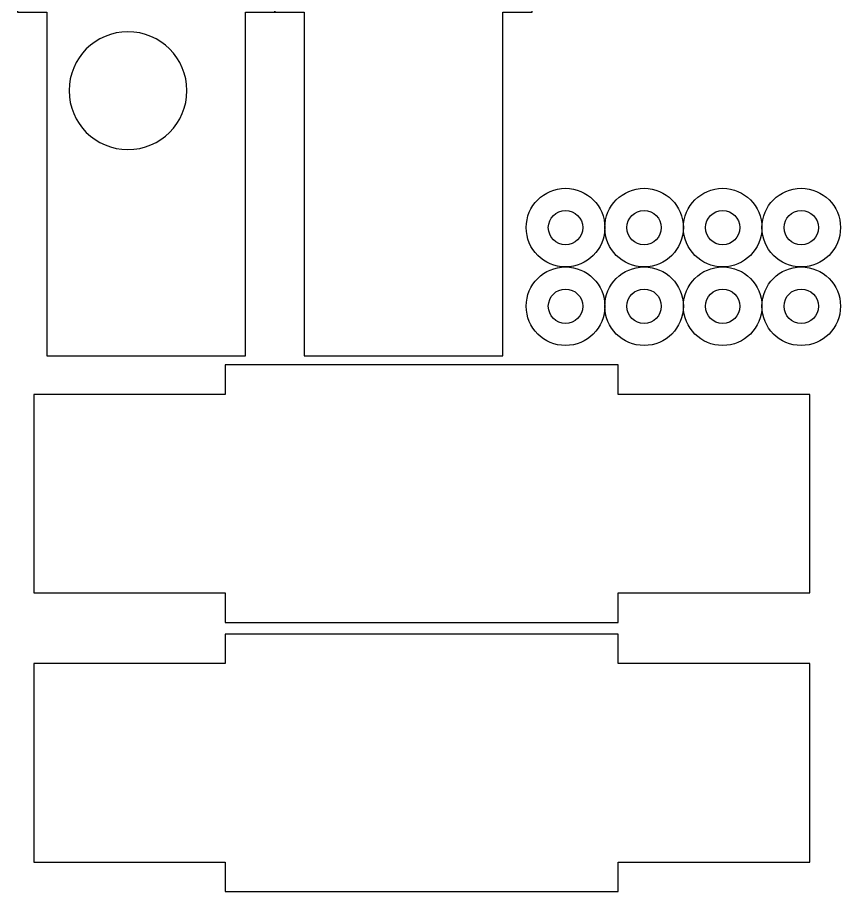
# Model space of a CAD drawing. Extents: x -139 to 87, y -93 to 92.
# Drawn here: x 3.2 to 87, y -92.8 to -3.8 of the extents above; entities that cross this region are included whole.
import ezdxf

# ---------------------------------------------------------------- set-up
doc = ezdxf.new("R2010")
doc.units = 0
doc.header["$MEASUREMENT"] = 0
doc.layers.add('LAYER_1', color=7, linetype='CONTINUOUS')

msp = doc.modelspace()

# ---------------------------------------------------------------- linework, layer by layer
at = {"layer": 'LAYER_1', "color": 250}
for centre, major_axis in [((59.0059, -25.2407), (0, 4)), ((67.0059, -25.2407), (0, 4)), ((75.0059, -25.2407), (0, 4)), ((83.0059, -25.2407), (0, 4)), ((59.0059, -25.2407), (0, 1.75)), ((67.0059, -25.2407), (0, 1.75)), ((75.0059, -25.2407), (0, 1.75)), ((83.0059, -25.2407), (0, 1.75)), ((59.0059, -33.2407), (0, 4)), ((67.0059, -33.2407), (0, 4)), ((75.0059, -33.2407), (0, 4)), ((83.0059, -33.2407), (0, 4)), ((59.0059, -33.2407), (0, 1.75)), ((67.0059, -33.2407), (0, 1.75)), ((75.0059, -33.2407), (0, 1.75)), ((83.0059, -33.2407), (0, 1.75))]:
    msp.add_ellipse(centre, major_axis=major_axis, ratio=1, dxfattribs=at)
for points, knots in [([(26.4084, 91.7015), (26.4084, 91.7015), (26.4084, 56.7016), (26.4084, 56.7016), (26.4084, 56.7016), (26.4084, 56.7016), (29.4084, 56.7016), (29.4084, 56.7016), (29.4084, 56.7016), (29.4084, 56.7016), (29.4084, -3.2984), (29.4084, -3.2984), (29.4084, -3.2984), (29.4084, -3.2984), (26.4084, -3.2984), (26.4084, -3.2984), (26.4084, -3.2984), (26.4084, -3.2984), (26.4084, -38.2985), (26.4084, -38.2985), (26.4084, -38.2985), (26.4084, -38.2985), (6.2084, -38.2985), (6.2084, -38.2985), (6.2084, -38.2985), (6.2084, -38.2985), (6.2084, -3.2984), (6.2084, -3.2984), (6.2084, -3.2984), (6.2084, -3.2984), (3.2084, -3.2984), (3.2084, -3.2984), (3.2084, -3.2984), (3.2084, -3.2984), (3.2084, 56.7016), (3.2084, 56.7016), (3.2084, 56.7016), (3.2084, 56.7016), (6.2084, 56.7016), (6.2084, 56.7016), (6.2084, 56.7016), (6.2084, 56.7016), (6.2084, 91.7015), (6.2084, 91.7015), (6.2084, 91.7015), (6.2084, 91.7015), (26.4084, 91.7015), (26.4084, 91.7015)], [0, 0, 0, 0, 0.0769231, 0.0769231, 0.0769231, 0.0769231, 0.1538462, 0.1538462, 0.1538462, 0.1538462, 0.2307692, 0.2307692, 0.2307692, 0.2307692, 0.3076923, 0.3076923, 0.3076923, 0.3076923, 0.3846154, 0.3846154, 0.3846154, 0.3846154, 0.4615385, 0.4615385, 0.4615385, 0.4615385, 0.5384615, 0.5384615, 0.5384615, 0.5384615, 0.6153846, 0.6153846, 0.6153846, 0.6153846, 0.6923077, 0.6923077, 0.6923077, 0.6923077, 0.7692308, 0.7692308, 0.7692308, 0.7692308, 0.8461538, 0.8461538, 0.8461538, 0.8461538, 1, 1, 1, 1]), ([(52.6084, 91.7015), (52.6084, 91.7015), (52.6084, 56.7016), (52.6084, 56.7016), (52.6084, 56.7016), (52.6084, 56.7016), (55.6084, 56.7016), (55.6084, 56.7016), (55.6084, 56.7016), (55.6084, 56.7016), (55.6084, -3.2984), (55.6084, -3.2984), (55.6084, -3.2984), (55.6084, -3.2984), (52.6084, -3.2984), (52.6084, -3.2984), (52.6084, -3.2984), (52.6084, -3.2984), (52.6084, -38.2985), (52.6084, -38.2985), (52.6084, -38.2985), (52.6084, -38.2985), (32.4084, -38.2985), (32.4084, -38.2985), (32.4084, -38.2985), (32.4084, -38.2985), (32.4084, -3.2984), (32.4084, -3.2984), (32.4084, -3.2984), (32.4084, -3.2984), (29.4084, -3.2984), (29.4084, -3.2984), (29.4084, -3.2984), (29.4084, -3.2984), (29.4084, 56.7016), (29.4084, 56.7016), (29.4084, 56.7016), (29.4084, 56.7016), (32.4084, 56.7016), (32.4084, 56.7016), (32.4084, 56.7016), (32.4084, 56.7016), (32.4084, 91.7015), (32.4084, 91.7015), (32.4084, 91.7015), (32.4084, 91.7015), (52.6084, 91.7015), (52.6084, 91.7015)], [0, 0, 0, 0, 0.0769231, 0.0769231, 0.0769231, 0.0769231, 0.1538462, 0.1538462, 0.1538462, 0.1538462, 0.2307692, 0.2307692, 0.2307692, 0.2307692, 0.3076923, 0.3076923, 0.3076923, 0.3076923, 0.3846154, 0.3846154, 0.3846154, 0.3846154, 0.4615385, 0.4615385, 0.4615385, 0.4615385, 0.5384615, 0.5384615, 0.5384615, 0.5384615, 0.6153846, 0.6153846, 0.6153846, 0.6153846, 0.6923077, 0.6923077, 0.6923077, 0.6923077, 0.7692308, 0.7692308, 0.7692308, 0.7692308, 0.8461538, 0.8461538, 0.8461538, 0.8461538, 1, 1, 1, 1]), ([(20.4584, -11.2984), (20.4584, -14.6121), (17.7721, -17.2984), (14.4584, -17.2984), (14.4584, -17.2984), (11.1447, -17.2984), (8.4584, -14.6121), (8.4584, -11.2984), (8.4584, -11.2984), (8.4584, -7.9847), (11.1447, -5.2984), (14.4584, -5.2984), (14.4584, -5.2984), (17.7721, -5.2984), (20.4584, -7.9847), (20.4584, -11.2984)], [0, 0, 0, 0, 0.2, 0.2, 0.2, 0.2, 0.4, 0.4, 0.4, 0.4, 0.6, 0.6, 0.6, 0.6, 1, 1, 1, 1]), ([(4.8706, -62.4201), (4.8706, -62.4201), (4.8706, -42.2201), (4.8706, -42.2201), (4.8706, -42.2201), (4.8706, -42.2201), (24.3707, -42.2201), (24.3707, -42.2201), (24.3707, -42.2201), (24.3707, -42.2201), (24.3707, -39.2201), (24.3707, -39.2201), (24.3707, -39.2201), (24.3707, -39.2201), (64.3707, -39.2201), (64.3707, -39.2201), (64.3707, -39.2201), (64.3707, -39.2201), (64.3707, -42.2201), (64.3707, -42.2201), (64.3707, -42.2201), (64.3707, -42.2201), (83.8705, -42.2201), (83.8705, -42.2201), (83.8705, -42.2201), (83.8705, -42.2201), (83.8705, -62.4201), (83.8705, -62.4201), (83.8705, -62.4201), (83.8705, -62.4201), (64.3707, -62.4201), (64.3707, -62.4201), (64.3707, -62.4201), (64.3707, -62.4201), (64.3707, -65.4201), (64.3707, -65.4201), (64.3707, -65.4201), (64.3707, -65.4201), (24.3707, -65.4201), (24.3707, -65.4201), (24.3707, -65.4201), (24.3707, -65.4201), (24.3707, -62.4201), (24.3707, -62.4201), (24.3707, -62.4201), (24.3707, -62.4201), (4.8706, -62.4201), (4.8706, -62.4201)], [0, 0, 0, 0, 0.0769231, 0.0769231, 0.0769231, 0.0769231, 0.1538462, 0.1538462, 0.1538462, 0.1538462, 0.2307692, 0.2307692, 0.2307692, 0.2307692, 0.3076923, 0.3076923, 0.3076923, 0.3076923, 0.3846154, 0.3846154, 0.3846154, 0.3846154, 0.4615385, 0.4615385, 0.4615385, 0.4615385, 0.5384615, 0.5384615, 0.5384615, 0.5384615, 0.6153846, 0.6153846, 0.6153846, 0.6153846, 0.6923077, 0.6923077, 0.6923077, 0.6923077, 0.7692308, 0.7692308, 0.7692308, 0.7692308, 0.8461538, 0.8461538, 0.8461538, 0.8461538, 1, 1, 1, 1]), ([(4.8706, -89.8201), (4.8706, -89.8201), (4.8706, -69.6201), (4.8706, -69.6201), (4.8706, -69.6201), (4.8706, -69.6201), (24.3707, -69.6201), (24.3707, -69.6201), (24.3707, -69.6201), (24.3707, -69.6201), (24.3707, -66.6201), (24.3707, -66.6201), (24.3707, -66.6201), (24.3707, -66.6201), (64.3707, -66.6201), (64.3707, -66.6201), (64.3707, -66.6201), (64.3707, -66.6201), (64.3707, -69.6201), (64.3707, -69.6201), (64.3707, -69.6201), (64.3707, -69.6201), (83.8705, -69.6201), (83.8705, -69.6201), (83.8705, -69.6201), (83.8705, -69.6201), (83.8705, -89.8201), (83.8705, -89.8201), (83.8705, -89.8201), (83.8705, -89.8201), (64.3707, -89.8201), (64.3707, -89.8201), (64.3707, -89.8201), (64.3707, -89.8201), (64.3707, -92.8201), (64.3707, -92.8201), (64.3707, -92.8201), (64.3707, -92.8201), (24.3707, -92.8201), (24.3707, -92.8201), (24.3707, -92.8201), (24.3707, -92.8201), (24.3707, -89.8201), (24.3707, -89.8201), (24.3707, -89.8201), (24.3707, -89.8201), (4.8706, -89.8201), (4.8706, -89.8201)], [0, 0, 0, 0, 0.0769231, 0.0769231, 0.0769231, 0.0769231, 0.1538462, 0.1538462, 0.1538462, 0.1538462, 0.2307692, 0.2307692, 0.2307692, 0.2307692, 0.3076923, 0.3076923, 0.3076923, 0.3076923, 0.3846154, 0.3846154, 0.3846154, 0.3846154, 0.4615385, 0.4615385, 0.4615385, 0.4615385, 0.5384615, 0.5384615, 0.5384615, 0.5384615, 0.6153846, 0.6153846, 0.6153846, 0.6153846, 0.6923077, 0.6923077, 0.6923077, 0.6923077, 0.7692308, 0.7692308, 0.7692308, 0.7692308, 0.8461538, 0.8461538, 0.8461538, 0.8461538, 1, 1, 1, 1])]:
    msp.add_open_spline(points, degree=3, knots=knots, dxfattribs=at)

doc.saveas('drawing.dxf')
